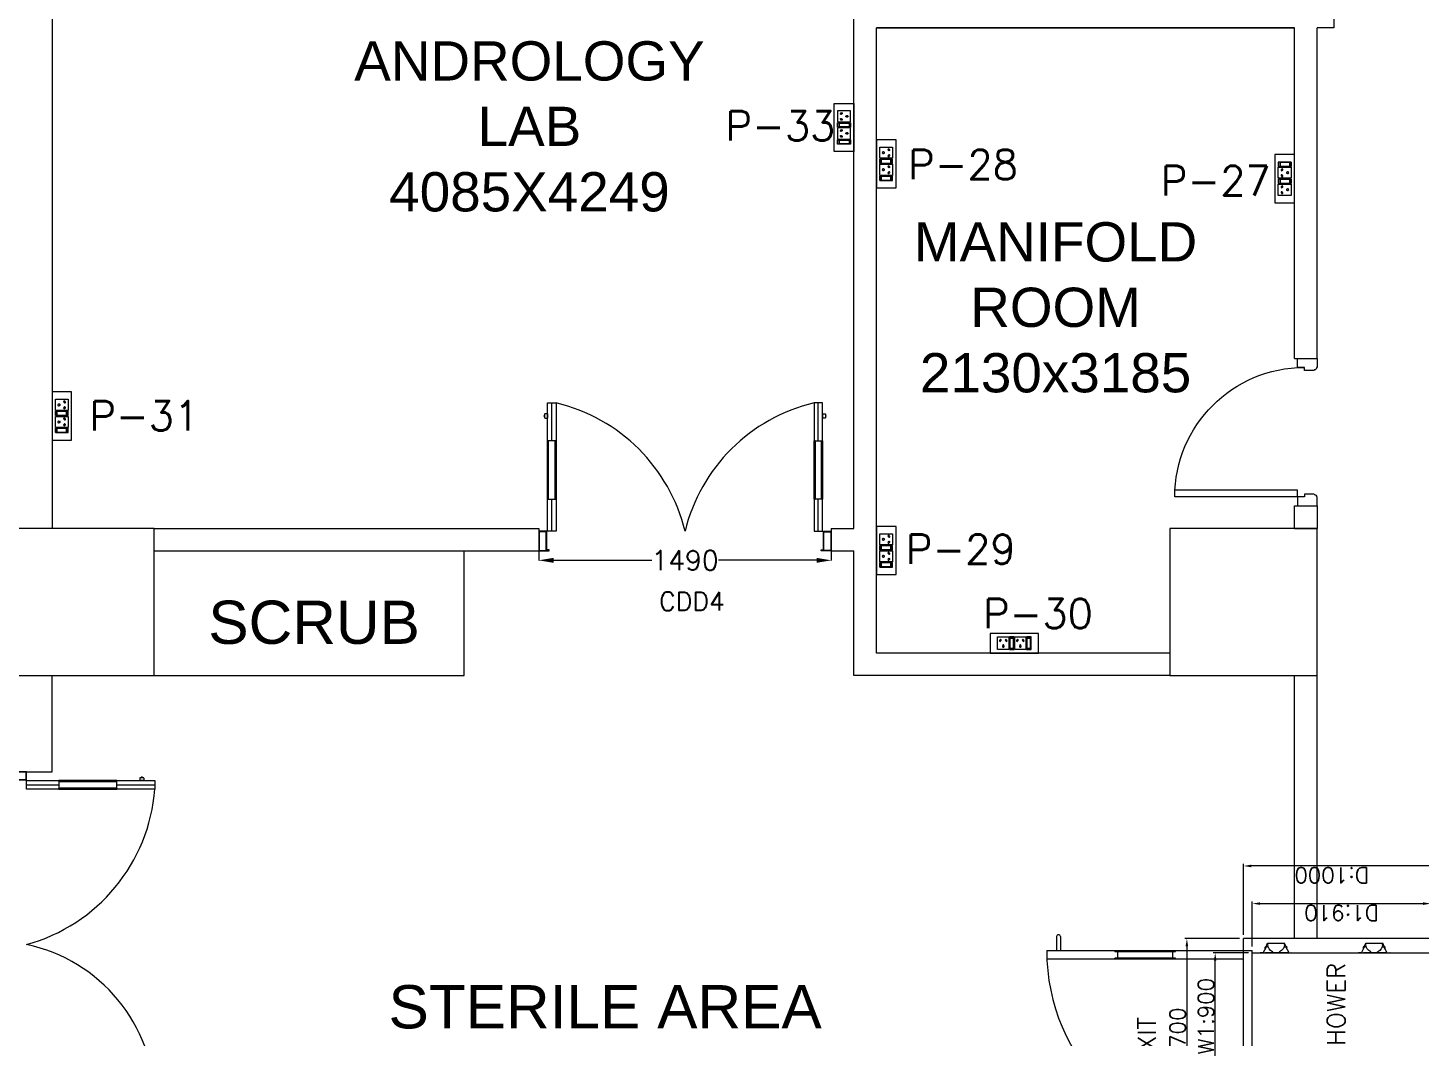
# Model space of a CAD drawing. Extents: x 3552052 to 4102982, y -707811 to -630695.
# Drawn here: x 3667585 to 3674678, y -647246 to -642104 of the extents above; entities that cross this region are included whole.
import ezdxf

# ---------------------------------------------------------------- set-up
doc = ezdxf.new("R2010")
doc.units = 0
doc.header["$LTSCALE"] = 6
doc.header["$MEASUREMENT"] = 0
doc.linetypes.add('CONTINU', pattern=[0])
doc.layers.get('0').update_dxf_attribs({"linetype": 'CONTINUOUS', "lineweight": 0})
doc.layers.get('Defpoints').update_dxf_attribs({"linetype": 'CONTINUOUS', "lineweight": 0})
for name, color, linetype, lineweight in [('1200 Door', 144, 'CONTINUOUS', 0), ('AIR SHOWER', 7, 'CONTINUOUS', 0), ('COL', 5, 'CONTINUOUS', 0), ('DIM', 7, 'CONTINUOUS', 0), ('DOOR', 44, 'CONTINUOUS', 0), ('Double Leaf Door', 4, 'CONTINUOUS', 0), ('ELE-2NOS OF 6-16 RAW POWER SOCKET', 1, 'CONTINUOUS', 0), ('ELE-SOCKET TEXT', 7, 'CONTINUOUS', 25), ('furniture', 33, 'CONTINUOUS', 0), ('WALL', 8, 'CONTINUOUS', 0)]:
    doc.layers.add(name, color=color, linetype=linetype, lineweight=lineweight)
doc.styles.add('ARIAL', font='arial.ttf')
doc.styles.add('ROMANS', font='romans.shx')
doc.styles.get("Standard").update_dxf_attribs({"font": 'SIMPLEX'})
doc.dimstyles.new('AEPL1', dxfattribs={"dimtxt": 100, "dimasz": 75, "dimexe": 1.25, "dimexo": 50, "dimtad": 0, "dimdec": 0, "dimtxsty": 'ROMANS', "dimcen": 2.5, "dimclrd": 7, "dimclre": 7, "dimadec": 0, "dimazin": 0, "dimtfac": 1, "dimtdec": 0, "dimtmove": 0, "dimatfit": 3, "dimfxl": 1, "dimlwd": 0, "dimlwe": 0, "dimarcsym": 0})
doc.dimstyles.new('BIGDFD', dxfattribs={"dimtxt": 8, "dimasz": 4, "dimexe": 1, "dimexo": 2, "dimtad": 1, "dimlfac": 10, "dimtxsty": 'Standard', "dimcen": 2.5, "dimclrd": 5, "dimclre": 3, "dimclrt": 1, "dimadec": 0, "dimazin": 0, "dimtfac": 1, "dimtmove": 0, "dimatfit": 3, "dimfxl": 1, "dimarcsym": 0})
doc.dimstyles.new('BIGDFD$0', dxfattribs={"dimtxt": 8, "dimasz": 4, "dimexe": 1, "dimexo": 2, "dimtad": 1, "dimlfac": 10, "dimtxsty": 'Standard', "dimcen": 2.5, "dimclrd": 5, "dimclre": 3, "dimclrt": 1, "dimadec": 0, "dimazin": 0, "dimtfac": 1, "dimtmove": 0, "dimatfit": 3, "dimfxl": 1, "dimarcsym": 0})

# ---------------------------------------------------------------- blocks, each defined once
blk = doc.blocks.new('750')
at = {"layer": 'DOOR'}
for p, q in [((-50, 705), (-47.5, 705)), ((-35, 690), (-35, 692.5)), ((50, 45), (50, 80)), ((50, 80), (675, 80)), ((675, 45), (675, 80)), ((-50, 45), (-47.5, 45)), ((-35, 60), (-35, 57.5)), ((50, 45), (675, 45))]:
    blk.add_line(p, q, dxfattribs=at)
for points in [[(15, 690), (15, 705), (50, 705), (50, 750), (-50, 750), (-50, 705)], [(-35, 690), (15, 690)], [(15, 60), (15, 45), (50, 45), (50, 0), (-50, 0), (-50, 45)], [(-35, 60), (15, 60)]]:
    blk.add_lwpolyline(points, dxfattribs=at)
for centre, start, end in [((-35, 705), 180, 270), ((-35, 45), 90, 180)]:
    blk.add_arc(centre, 12.5, start, end, dxfattribs=at)
at = {"layer": 'DOOR', "color": 145}
blk.add_arc((15, 45), 660, 0, 90, dxfattribs=at)
blk = doc.blocks.new('*D671')
at = {"layer": 'Defpoints', "color": 0, "linetype": 'ByBlock', "transparency": 16777216}
for p in [(3670187.6, -644711.9), (3671677.6, -644711.9), (3671677.6, -644816.7)]:
    blk.add_point(p, dxfattribs=at)
at = {"layer": 'DIM', "color": 7, "linetype": 'ByBlock', "lineweight": 0, "transparency": 16777216}
for p, q in [((3670187.6, -644761.9), (3670187.6, -644818)), ((3671677.6, -644761.9), (3671677.6, -644818)), ((3670262.6, -644816.7), (3670762.9, -644816.7)), ((3671602.6, -644816.7), (3671102.3, -644816.7))]:
    blk.add_line(p, q, dxfattribs=at)
at = {"layer": 'DIM', "color": 7, "linetype": 'ByBlock', "transparency": 16777216}
for points in [[(3670262.6, -644804.2), (3670262.6, -644829.2), (3670187.6, -644816.7)], [(3671602.6, -644804.2), (3671602.6, -644829.2), (3671677.6, -644816.7)]]:
    blk.add_solid(points, dxfattribs=at)
at = {"layer": 'DIM', "color": 0, "linetype": 'ByBlock', "transparency": 16777216, "insert": (3670932.6, -644816.7), "char_height": 100, "attachment_point": 5, "style": 'ROMANS'}
blk.add_mtext('1490', dxfattribs=at)
blk = doc.blocks.new('1500x2100x100 DD')
at = {"layer": 'Double Leaf Door'}
for points in [[(49.2, 263.9), (54.1, 263.9), (54.1, 560.4), (49.2, 560.4)], [(92.8, 560.4), (87.8, 560.4), (87.8, 263.9), (92.8, 263.9)], [(1407.2, 560.4), (1412.2, 560.4), (1412.2, 263.9), (1407.2, 263.9)], [(1450.8, 263.9), (1445.9, 263.9), (1445.9, 560.4), (1450.8, 560.4)]]:
    blk.add_hatch(color=6, dxfattribs=at).paths.add_polyline_path(points)
at = {"layer": 'Double Leaf Door', "color": 8}
for p, q in [((49.2, 100), (49.2, 754.2)), ((49.2, 754.2), (92.8, 754.2)), ((71, 560.4), (71, 754.2)), ((92.8, 754.2), (92.8, 100)), ((1450.8, 754.2), (1407.2, 754.2)), ((1407.2, 754.2), (1407.2, 100)), ((1429, 560.4), (1429, 754.2)), ((1450.8, 100), (1450.8, 754.2)), ((34.8, 696.7), (34.8, 678.8)), ((49.2, 698.7), (36.7, 698.7)), ((36.7, 676.8), (49.2, 676.8)), ((49.2, 698.7), (49.2, 676.8)), ((1450.8, 698.7), (1463.3, 698.7)), ((1450.8, 698.7), (1450.8, 676.8)), ((1463.3, 676.8), (1450.8, 676.8)), ((1465.2, 696.7), (1465.2, 678.8)), ((71, 100), (71, 263.9)), ((1429, 100), (1429, 263.9)), ((5, 100), (5, 0)), ((45.2, 100), (5, 100)), ((7, 98), (7, 2)), ((43.2, 98), (7, 98)), ((43.2, 3), (43.2, 98)), ((45.2, 5), (45.2, 100)), ((92.8, 100), (49.2, 100)), ((1407.2, 100), (1450.8, 100)), ((1454.8, 5), (1454.8, 100)), ((1454.8, 100), (1495, 100)), ((1456.8, 3), (1456.8, 98)), ((1456.8, 98), (1493, 98)), ((1493, 98), (1493, 2)), ((1495, 100), (1495, 0)), ((5, 0), (45.2, 0)), ((7, 2), (45.2, 2)), ((55.1, 3), (43.2, 3)), ((57.1, 5), (45.2, 5)), ((45.2, 2), (55.1, 2)), ((45.2, 0), (57.1, 0)), ((55.1, 2), (55.1, 3)), ((57.1, 0), (57.1, 5)), ((1442.9, 0), (1442.9, 5)), ((1442.9, 5), (1454.8, 5)), ((1454.8, 0), (1442.9, 0)), ((1444.9, 2), (1444.9, 3)), ((1444.9, 3), (1456.8, 3)), ((1454.8, 2), (1444.9, 2)), ((1493, 2), (1454.8, 2)), ((1495, 0), (1454.8, 0))]:
    blk.add_line(p, q, dxfattribs=at)
at = {"layer": 'Double Leaf Door', "color": 6}
for p, q in [((92.8, 560.4), (49.2, 560.4)), ((49.2, 560.4), (49.2, 263.9)), ((54.1, 263.9), (54.1, 560.4)), ((87.8, 263.9), (87.8, 560.4)), ((92.8, 263.9), (92.8, 560.4)), ((1407.2, 263.9), (1407.2, 560.4)), ((1407.2, 560.4), (1450.8, 560.4)), ((1412.2, 263.9), (1412.2, 560.4)), ((1445.9, 263.9), (1445.9, 560.4)), ((1450.8, 560.4), (1450.8, 263.9)), ((49.2, 263.9), (92.8, 263.9)), ((1450.8, 263.9), (1407.2, 263.9))]:
    blk.add_line(p, q, dxfattribs=at)
at = {"layer": 'Double Leaf Door', "color": 6, "ltscale": 100}
for p, q in [((87.8, 560.4), (87.8, 263.9)), ((1412.2, 560.4), (1412.2, 263.9))]:
    blk.add_line(p, q, dxfattribs=at)
at = {"layer": 'Double Leaf Door', "color": 6}
for points in [[(49.2, 560.4), (49.2, 263.9), (54.1, 263.9), (54.1, 560.4), (49.2, 560.4)], [(92.8, 560.4), (92.8, 263.9), (87.8, 263.9), (87.8, 560.4), (92.8, 560.4)], [(1407.2, 560.4), (1407.2, 263.9), (1412.2, 263.9), (1412.2, 560.4), (1407.2, 560.4)], [(1450.8, 560.4), (1450.8, 263.9), (1445.9, 263.9), (1445.9, 560.4), (1450.8, 560.4)]]:
    blk.add_lwpolyline(points, dxfattribs=at)
at = {"layer": 'Double Leaf Door', "ltscale": 5000}
for points in [[(49.2, 560.4), (49.2, 263.9), (54.1, 263.9), (54.1, 560.4), (49.2, 560.4)], [(1450.8, 560.4), (1450.8, 263.9), (1445.9, 263.9), (1445.9, 560.4), (1450.8, 560.4)]]:
    blk.add_lwpolyline(points, dxfattribs=at)
at = {"layer": 'Double Leaf Door', "color": 8}
for centre, radius, start, end in [((-111.3, -108), 886, 13.57447, 76.68363), ((1611.3, -108), 886, 103.31637, 166.42553), ((34.8, 687.7), 3.72, 90, 270), ((36.7, 696.7), 1.98, 90, 180), ((36.7, 678.8), 1.98, 180, 270), ((1463.3, 696.7), 1.98, 0, 90), ((1463.3, 678.8), 1.98, 270, 0), ((1465.2, 687.7), 3.72, 270, 90)]:
    blk.add_arc(centre, radius, start, end, dxfattribs=at)
blk = doc.blocks.new('1800x100')
at = {"layer": 'Double Leaf Door'}
for points in [[(101627.9, -31394.5), (101632.8, -31394.5), (101632.8, -31098), (101627.9, -31098)], [(101671.5, -31098), (101666.6, -31098), (101666.6, -31394.5), (101671.5, -31394.5)], [(103255.9, -31098), (103260.9, -31098), (103260.9, -31394.5), (103255.9, -31394.5)], [(103299.6, -31394.5), (103294.6, -31394.5), (103294.6, -31098), (103299.6, -31098)]]:
    blk.add_hatch(color=6, dxfattribs=at).paths.add_polyline_path(points)
at = {"layer": 'Double Leaf Door', "color": 8}
for p, q in [((101627.9, -31558.5), (101627.9, -30904.2)), ((101627.9, -30904.2), (101671.5, -30904.2)), ((101649.7, -31098), (101649.7, -30904.2)), ((101671.5, -30904.2), (101671.5, -31558.5)), ((103299.6, -30904.2), (103255.9, -30904.2)), ((103255.9, -30904.2), (103255.9, -31558.5)), ((103277.8, -31098), (103277.8, -30904.2)), ((103299.6, -31558.5), (103299.6, -30904.2)), ((101613.5, -30961.8), (101613.5, -30979.7)), ((101627.9, -30959.8), (101615.5, -30959.8)), ((101615.5, -30981.7), (101627.9, -30981.7)), ((101627.9, -30959.8), (101627.9, -30981.7)), ((103299.6, -30959.8), (103312, -30959.8)), ((103299.6, -30959.8), (103299.6, -30981.7)), ((103312, -30981.7), (103299.6, -30981.7)), ((103314, -30961.8), (103314, -30979.7)), ((101649.7, -31558.5), (101649.7, -31394.5)), ((103277.8, -31558.5), (103277.8, -31394.5)), ((101583.7, -31558.5), (101583.7, -31658.5)), ((101623.9, -31558.5), (101583.7, -31558.5)), ((101585.7, -31560.5), (101585.7, -31656.5)), ((101621.9, -31560.5), (101585.7, -31560.5)), ((101621.9, -31655.5), (101621.9, -31560.5)), ((101623.9, -31653.5), (101623.9, -31558.5)), ((101671.5, -31558.5), (101627.9, -31558.5)), ((103255.9, -31558.5), (103299.6, -31558.5)), ((103303.6, -31653.5), (103303.6, -31558.5)), ((103303.6, -31558.5), (103343.7, -31558.5)), ((103305.5, -31655.5), (103305.5, -31560.5)), ((103305.5, -31560.5), (103341.8, -31560.5)), ((103341.8, -31560.5), (103341.8, -31656.5)), ((103343.7, -31558.5), (103343.7, -31658.5)), ((101583.7, -31658.5), (101623.9, -31658.5)), ((101585.7, -31656.5), (101623.9, -31656.5)), ((101633.8, -31655.5), (101621.9, -31655.5)), ((101635.8, -31653.5), (101623.9, -31653.5)), ((101623.9, -31656.5), (101633.8, -31656.5)), ((101623.9, -31658.5), (101635.8, -31658.5)), ((101633.8, -31656.5), (101633.8, -31655.5)), ((101635.8, -31658.5), (101635.8, -31653.5)), ((103291.6, -31658.5), (103291.6, -31653.5)), ((103291.6, -31653.5), (103303.6, -31653.5)), ((103303.6, -31658.5), (103291.6, -31658.5)), ((103293.6, -31656.5), (103293.6, -31655.5)), ((103293.6, -31655.5), (103305.5, -31655.5)), ((103303.6, -31656.5), (103293.6, -31656.5)), ((103341.8, -31656.5), (103303.6, -31656.5)), ((103343.7, -31658.5), (103303.6, -31658.5))]:
    blk.add_line(p, q, dxfattribs=at)
at = {"layer": 'Double Leaf Door', "color": 6}
for p, q in [((101671.5, -31098), (101627.9, -31098)), ((101627.9, -31098), (101627.9, -31394.5)), ((101632.8, -31394.5), (101632.8, -31098)), ((101666.6, -31394.5), (101666.6, -31098)), ((101671.5, -31394.5), (101671.5, -31098)), ((103255.9, -31394.5), (103255.9, -31098)), ((103255.9, -31098), (103299.6, -31098)), ((103260.9, -31394.5), (103260.9, -31098)), ((103294.6, -31394.5), (103294.6, -31098)), ((103299.6, -31098), (103299.6, -31394.5)), ((101627.9, -31394.5), (101671.5, -31394.5)), ((103299.6, -31394.5), (103255.9, -31394.5))]:
    blk.add_line(p, q, dxfattribs=at)
at = {"layer": 'Double Leaf Door', "color": 6, "ltscale": 100}
for p, q in [((101666.6, -31098), (101666.6, -31394.5)), ((103260.9, -31098), (103260.9, -31394.5))]:
    blk.add_line(p, q, dxfattribs=at)
at = {"layer": 'Double Leaf Door', "color": 6}
for points in [[(101627.9, -31098), (101627.9, -31394.5), (101632.8, -31394.5), (101632.8, -31098), (101627.9, -31098)], [(101671.5, -31098), (101671.5, -31394.5), (101666.6, -31394.5), (101666.6, -31098), (101671.5, -31098)], [(103255.9, -31098), (103255.9, -31394.5), (103260.9, -31394.5), (103260.9, -31098), (103255.9, -31098)], [(103299.6, -31098), (103299.6, -31394.5), (103294.6, -31394.5), (103294.6, -31098), (103299.6, -31098)]]:
    blk.add_lwpolyline(points, dxfattribs=at)
at = {"layer": 'Double Leaf Door', "ltscale": 5000}
for points in [[(101627.9, -31098), (101627.9, -31394.5), (101632.8, -31394.5), (101632.8, -31098), (101627.9, -31098)], [(103299.6, -31098), (103299.6, -31394.5), (103294.6, -31394.5), (103294.6, -31098), (103299.6, -31098)]]:
    blk.add_lwpolyline(points, dxfattribs=at)
at = {"layer": 'Double Leaf Door', "color": 8}
for centre, radius, start, end in [((101601.6, -31795.7), 894.2, 15.3848, 85.51147), ((103268.8, -31726.5), 822.4, 90.89566, 168.20807), ((101613.5, -30970.7), 3.72, 90, 270), ((101615.5, -30961.8), 1.98, 90, 180), ((101615.5, -30979.7), 1.98, 180, 270), ((103312, -30961.8), 1.98, 0, 90), ((103312, -30979.7), 1.98, 270, 0), ((103314, -30970.7), 3.72, 270, 90)]:
    blk.add_arc(centre, radius, start, end, dxfattribs=at)
blk = doc.blocks.new('*D19')
at = {"color": 3, "lineweight": -2, "transparency": 16777216}
for p, q in [((72.76, 197.74), (72.76, 215.65)), ((162.76, 197.74), (162.76, 215.65))]:
    blk.add_line(p, q, dxfattribs=at)
at = {"color": 5, "lineweight": -2, "transparency": 16777216}
blk.add_line((76.76, 214.65), (158.76, 214.65), dxfattribs=at)
at = {"color": 5, "transparency": 16777216}
for points in [[(76.76, 215.31), (76.76, 213.98), (72.76, 214.65)], [(158.76, 213.98), (158.76, 215.31), (162.76, 214.65)]]:
    blk.add_solid(points, dxfattribs=at)
at = {"layer": 'Defpoints', "color": 0, "transparency": 16777216}
for p in [(162.76, 214.65), (72.76, 195.74), (162.76, 195.74)]:
    blk.add_point(p, dxfattribs=at)
at = {"color": 1, "transparency": 16777216, "insert": (130.44, 219.36), "char_height": 8, "attachment_point": 5}
blk.add_mtext('W1:900', dxfattribs=at)
blk = doc.blocks.new('*D20')
at = {"color": 3, "lineweight": -2, "transparency": 16777216}
for p, q in [((0, 202.24), (0, 230.07)), ((170, 202.24), (170, 230.07))]:
    blk.add_line(p, q, dxfattribs=at)
at = {"color": 5, "lineweight": -2, "transparency": 16777216}
blk.add_line((166, 229.07), (4, 229.07), dxfattribs=at)
at = {"color": 5, "transparency": 16777216}
for points in [[(4, 229.74), (4, 228.4), (0, 229.07)], [(166, 228.4), (166, 229.74), (170, 229.07)]]:
    blk.add_solid(points, dxfattribs=at)
at = {"layer": 'Defpoints', "color": 0, "transparency": 16777216}
for p in [(0, 229.07), (0, 200.24), (170, 200.24)]:
    blk.add_point(p, dxfattribs=at)
at = {"color": 1, "transparency": 16777216, "insert": (115.34, 233.78), "char_height": 8, "attachment_point": 5}
blk.add_mtext('W:1700', dxfattribs=at)
blk = doc.blocks.new('nolllw new')
for p, q in [((-138.6, 13.9), (-138.1, 15.3)), ((-124.2, 15.9), (-137.1, 15.9)), ((-123.3, 15.4), (-107, -15.4)), ((-112.6, 13.9), (-2.6, 13.9)), ((8.1, 15.4), (-8.1, -15.4)), ((9, 15.9), (22, 15.9)), ((23.4, 13.9), (22.7, 15.9)), ((23.4, 13.9), (22.9, 15.3)), ((-100.3, -15.9), (-106.1, -15.9)), ((-14.9, -15.9), (-9, -15.9))]:
    blk.add_line(p, q)
at = {"color": 19}
for p, q in [((-124.2, 15.9), (-57.6, 15.9)), ((9, 15.9), (-57.6, 15.9)), ((-100.1, -34.1), (-15, -34.1))]:
    blk.add_line(p, q, dxfattribs=at)
at = {"color": 1}
for p, q in [((-74.6, 14.6), (-74.6, 10.7)), ((-40.6, 14.6), (-40.6, 10.7)), ((-100, -26.8), (-100, -34.1)), ((-15.1, -26.8), (-15.1, -34.1))]:
    blk.add_line(p, q, dxfattribs=at)
at = {"color": 3}
for p, q in [((-112.9, -4.5), (-112.9, -13.1)), ((-109.6, -16.1), (-109.9, -16.1)), ((-108.7, -16.7), (-100.8, -33.8)), ((-100.3, -34.1), (-100.1, -34.1)), ((-14.8, -34.1), (-15, -34.1)), ((-6.5, -16.7), (-14.4, -33.8)), ((-5.6, -16.1), (-5.3, -16.1)), ((-2.3, -4.5), (-2.3, -13.1))]:
    blk.add_line(p, q, dxfattribs=at)
for centre, radius, start, end in [((-137.1, 14.9), 1, 90, 159.38096), ((-124.2, 14.9), 1, 27.85965, 90), ((9, 14.9), 1, 90, 152.14035), ((22, 14.9), 1, 20.61904, 90), ((-106.1, -14.9), 1, 207.85965, 270), ((-100.3, -14.9), 1, 270, 343.32611), ((-60.8, -26.8), 40.2, 161.52124, 163.32611), ((-54.4, -26.8), 40.2, 16.67389, 18.47876), ((-14.9, -14.9), 1, 196.67389, 270), ((-9, -14.9), 1, 270, 332.14035)]:
    blk.add_arc(centre, radius, start, end)
at = {"color": 1}
for centre, radius, start, end in [((-60.8, -26.8), 39.2, 111.58911, 180), ((-75.6, 10.7), 1, 291.58911, 0), ((-74.2, 14.5), 0.396, 106.69839, 167.52754), ((-41, 14.5), 0.396, 12.47246, 73.30161), ((-39.6, 10.7), 1, 180, 248.41089), ((-54.4, -26.8), 39.2, 0, 68.41089)]:
    blk.add_arc(centre, radius, start, end, dxfattribs=at)
at = {"color": 3}
for centre, radius, start, end in [((-109.9, -13.1), 3, 180, 270), ((-109.6, -17.1), 1, 24.7129, 90), ((-100.3, -33.6), 0.5, 204.7129, 270), ((-14.8, -33.6), 0.5, 270, 335.2871), ((-5.6, -17.1), 1, 90, 155.2871), ((-5.3, -13.1), 3, 270, 0)]:
    blk.add_arc(centre, radius, start, end, dxfattribs=at)
blk = doc.blocks.new('*D22')
at = {"layer": 'AIR SHOWER', "color": 3, "lineweight": -2, "transparency": 16777216}
for p, q in [((172, 200.24), (208.02, 200.24)), ((172, 100.24), (208.02, 100.24))]:
    blk.add_line(p, q, dxfattribs=at)
at = {"layer": 'AIR SHOWER', "color": 5, "lineweight": -2, "transparency": 16777216}
blk.add_line((207.02, 104.24), (207.02, 196.24), dxfattribs=at)
at = {"layer": 'AIR SHOWER', "color": 5, "transparency": 16777216}
for points in [[(207.68, 196.24), (206.35, 196.24), (207.02, 200.24)], [(206.35, 104.24), (207.68, 104.24), (207.02, 100.24)]]:
    blk.add_solid(points, dxfattribs=at)
at = {"layer": 'Defpoints', "color": 0, "transparency": 16777216}
for p in [(170, 200.24), (207.02, 200.24), (170, 100.24)]:
    blk.add_point(p, dxfattribs=at)
at = {"layer": 'AIR SHOWER', "color": 1, "transparency": 16777216, "insert": (202.31, 155.27), "char_height": 8, "attachment_point": 5, "rotation": 90}
blk.add_mtext('D:1000', dxfattribs=at)
blk = doc.blocks.new('*D23')
at = {"layer": 'AIR SHOWER', "color": 3, "lineweight": -2, "transparency": 16777216}
for p, q in [((166, 195.74), (188.83, 195.74)), ((166, 104.74), (188.83, 104.74))]:
    blk.add_line(p, q, dxfattribs=at)
at = {"layer": 'AIR SHOWER', "color": 5, "lineweight": -2, "transparency": 16777216}
blk.add_line((187.83, 191.74), (187.83, 108.74), dxfattribs=at)
at = {"layer": 'AIR SHOWER', "color": 5, "transparency": 16777216}
for points in [[(188.5, 191.74), (187.17, 191.74), (187.83, 195.74)], [(187.17, 108.74), (188.5, 108.74), (187.83, 104.74)]]:
    blk.add_solid(points, dxfattribs=at)
at = {"layer": 'Defpoints', "color": 0, "transparency": 16777216}
for p in [(164, 195.74), (164, 104.74), (187.83, 104.74)]:
    blk.add_point(p, dxfattribs=at)
at = {"layer": 'AIR SHOWER', "color": 1, "transparency": 16777216, "insert": (183.12, 150.24), "char_height": 8, "attachment_point": 5, "rotation": 90}
blk.add_mtext('D1:910', dxfattribs=at)
blk = doc.blocks.new('RTUH 6U')
at = {"layer": 'ELE-2NOS OF 6-16 RAW POWER SOCKET', "color": 30, "lineweight": 0, "ltscale": 300}
for p, q in [((-312, -26), (-227, -26)), ((-312, -124), (-312, -26)), ((-227, -26), (-227, -124)), ((-187, -26), (-221, -26)), ((-221, -26), (-221, -124)), ((-190, -37), (-218, -37)), ((-218, -37), (-218, -113)), ((-190, -40), (-218, -40)), ((-190, -113), (-190, -37)), ((-187, -124), (-187, -26)), ((-187, -124), (-187, -26)), ((-181, -124), (-181, -26)), ((-181, -26), (-96, -26)), ((-96, -26), (-96, -124)), ((-57, -26), (-91, -26)), ((-91, -26), (-91, -124)), ((-60, -37), (-88, -37)), ((-88, -37), (-88, -113)), ((-60, -40), (-88, -40)), ((-60, -113), (-60, -37)), ((-57, -124), (-57, -26)), ((-57, -124), (-57, -26)), ((-227, -124), (-312, -124)), ((-187, -124), (-221, -124)), ((-221, -124), (-187, -124)), ((-218, -113), (-190, -113)), ((-96, -124), (-181, -124)), ((-57, -124), (-91, -124)), ((-91, -124), (-57, -124)), ((-88, -113), (-60, -113))]:
    blk.add_line(p, q, dxfattribs=at)
blk.add_lwpolyline([(0, 0), (-368, 0), (-368, -150), (0, -150)], close=True, dxfattribs=at)
for centre, radius, start, end in [((-293, -56), 5.7, 87.49, 354.7311), ((-289, -52), 4.6, 284.9049, 157.3162), ((-269, -99), 6.62, 127.1584, 52.8416), ((-269, -92), 4.22, 341.4031, 198.5969), ((-249, -52), 4.6, 22.6838, 255.0951), ((-245, -56), 5.7, 185.2689, 92.51), ((-163, -56), 5.7, 87.49, 354.7311), ((-159, -52), 4.6, 284.9049, 157.3162), ((-139, -99), 6.62, 127.1584, 52.8416), ((-139, -92), 4.22, 341.4031, 198.5969), ((-119, -52), 4.6, 22.6838, 255.0951), ((-115, -56), 5.7, 185.2689, 92.51)]:
    blk.add_arc(centre, radius, start, end, dxfattribs=at)
blk = doc.blocks.new('AIR SHOWER')
at = {"layer": 'AIR SHOWER'}
h = blk.add_hatch(dxfattribs=at)
h.set_pattern_fill('ANSI37', color=256, scale=0.24, angle=180, style=0)
h.set_pattern_definition([(45, (-36516.70436, 5170.6153), (-0.538815367, 0.538815367), []), (135, (-36516.70436, 5170.6153), (-0.538815367, -0.538815367), [])])
h.paths.add_polyline_path([(63.7649, 110.1138), (54.9235, 110.1138), (54.9235, 189.8012), (63.7649, 189.8012)])
h = blk.add_hatch(dxfattribs=at)
h.set_pattern_fill('ANSI37', color=256, scale=0.24, angle=180, style=0)
h.set_pattern_definition([(45, (-52704.6564, 3586.6221), (-0.538815367, 0.538815367), []), (135, (-52704.6564, 3586.6221), (-0.538815367, -0.538815367), [])])
h.paths.add_polyline_path([(54.9235, 189.5272), (63.7649, 189.5272), (63.7649, 182.3028), (54.9235, 182.3028)])
for p, q in [((159.5, 200.2351), (159.5, 300.4701)), ((164, 300.4701), (159.5, 300.4701)), ((164, 300.4701), (164, 200.2351)), ((171.05, 295.4201), (164, 295.4201)), ((171.05, 293.5201), (164, 293.5201)), ((159.5, 265.8021), (160.1, 265.8021)), ((160.1, 234.8021), (160.1, 265.8021)), ((160.1, 264.3021), (163.4, 264.3021)), ((163.4, 265.8021), (163.4, 234.8021)), ((163.4, 265.8021), (164, 265.8021)), ((159.5, 234.8021), (160.1, 234.8021)), ((160.1, 236.3021), (163.4, 236.3021)), ((163.4, 234.8021), (164, 234.8021)), ((0, 100.2351), (0, 200.2351)), ((0, 200.2351), (170, 200.2351)), ((63.7649, 200.2351), (63.7649, 195.7351)), ((63.7649, 100.2351), (63.7649, 200.2351)), ((164, 200.2351), (164, 195.7351)), ((170, 100.2351), (170, 200.2351)), ((170, 100.2351), (170, 200.2351)), ((63.7649, 195.7351), (164, 195.7351)), ((72.7649, 195.7351), (164, 195.7351)), ((72.7649, 195.7351), (72.7649, 104.7351)), ((162.7649, 195.7351), (162.7649, 104.7351)), ((162.7649, 195.7351), (162.7649, 104.7351)), ((54.9235, 165.7555), (36.841, 131.8309)), ((54.9235, 131.8309), (36.841, 165.7555)), ((0, 100.2351), (170, 100.2351)), ((63.7649, 104.7351), (164, 104.7351)), ((63.7649, 104.7351), (63.7649, 100.2351)), ((159.5, 100.2351), (159.5, 0)), ((164, 100.2351), (164, 104.7351)), ((164, 0), (164, 100.2351)), ((159.5, 65.6681), (160.1, 65.6681)), ((160.1, 65.6681), (160.1, 34.6681)), ((160.1, 64.1681), (163.4, 64.1681)), ((163.4, 34.6681), (163.4, 65.6681)), ((163.4, 65.6681), (164, 65.6681)), ((160.1, 36.1681), (163.4, 36.1681)), ((159.5, 34.6681), (160.1, 34.6681)), ((163.4, 34.6681), (164, 34.6681)), ((164, 0), (159.5, 0)), ((171.05, 6.95), (164, 6.95)), ((171.05, 5.05), (164, 5.05))]:
    blk.add_line(p, q, dxfattribs=at)
for points in [[(86.4277, 195.7351), (72.7649, 195.7351), (72.7649, 191.2865), (86.4277, 191.2865)], [(74.6432, 195.334), (85.2425, 195.334), (85.2425, 195.7351), (74.6432, 195.7351)], [(63.7649, 190.0987), (54.9235, 190.0987), (54.9235, 110.1138), (63.7649, 110.1138)], [(54.9235, 165.7555), (36.841, 165.7555), (36.841, 131.8309), (54.9235, 131.8309)], [(36.841, 162.4912), (13.6037, 162.4912), (13.6037, 133.8537), (36.841, 133.8537)], [(86.4277, 104.7351), (72.7649, 104.7351), (72.7649, 109.1836), (86.4277, 109.1836)], [(22.7846, 100.2351), (32.79, 100.2351), (32.79, 100.2351), (22.7846, 100.2351)], [(22.7846, 100.2351), (34.2228, 100.2351), (34.2228, 99.8821), (22.7846, 99.8821)], [(38.3459, 100.2351), (39.8996, 100.2351), (39.8996, 99.8823), (38.3459, 99.8823)], [(74.6432, 105.1361), (85.2425, 105.1361), (85.2425, 104.7351), (74.6432, 104.7351)]]:
    blk.add_lwpolyline(points, close=True, dxfattribs=at)
at = {"layer": 'AIR SHOWER', "color": 19, "lineweight": 0}
for centre, start, end in [((164, 200.2351), 90, 180), ((164, 100.2351), 180, 270)]:
    blk.add_arc(centre, 100.2351, start, end, dxfattribs=at)
at = {"layer": 'AIR SHOWER'}
for centre in [(171.05, 294.4701), (171.05, 6)]:
    blk.add_arc(centre, 0.95, 270, 90, dxfattribs=at)
at = {"layer": 'AIR SHOWER', "xscale": -0.1, "yscale": 0.1, "zscale": 0.1}
for p, rotation in [((164.3039, 177.8504), 89.99999999999997), ((71.3723, 172.6198), 269.9999999999856), ((164.3039, 127.8504), 89.99999999999997), ((71.3723, 122.6198), 269.9999999999856)]:
    blk.add_blockref('nolllw new', p, dxfattribs=dict(at, rotation=rotation))
at = {"layer": 'AIR SHOWER'}
for s, height, p in [('EXIT', 9.14932, (105.2922, 244.8428)), ('AIR SHOWER', 9.14932, (82.7486, 148.4504)), ('BLOWER', 4.57466, (21.8029, 145.8279)), ('CONTROLS', 4.57466, (21.5589, 94.8755)), ('ENTRY', 9.14932, (107.2005, 68.4017))]:
    blk.add_text(s, height=height, dxfattribs=at).set_placement(p)
for base, p1, p2, angle, text, dimstyle, picture, middle in [((0, 229.071), (170, 200.2351), (0, 200.2351), 180, 'W:1700', 'BIGDFD', '*D20', (115.3408, 229.071)), ((162.7649, 214.648), (72.7649, 195.7351), (162.7649, 195.7351), 180, 'W1:900', 'BIGDFD', '*D19', (130.4357, 214.648)), ((207.0183, 200.2351), (170, 100.2351), (170, 200.2351), 90, 'D:<>', 'BIGDFD$0', '*D22', (207.0183, 155.2726))]:
    dim = blk.add_linear_dim(base=base, p1=p1, p2=p2, angle=angle, text=text, dimstyle=dimstyle, dxfattribs=at)
    dim.commit()
    dim.dimension.update_dxf_attribs({"geometry": picture, "text_midpoint": middle, "dimtype": 128})
dim = blk.add_linear_dim(base=(187.8331, 104.7351), p1=(164, 195.7351), p2=(164, 104.7351), angle=90, text='D1:<>', dimstyle='BIGDFD$0', dxfattribs=at)
dim.commit()
dim.dimension.update_dxf_attribs({"geometry": '*D23', "text_midpoint": (183.1235, 150.2351)})

msp = doc.modelspace()

# ---------------------------------------------------------------- linework, layer by layer
at = {"layer": 'COL', "color": 8}
for points in [[(3667477.6, -645403.9), (3668227.6, -645403.9), (3668227.6, -644653.9), (3667477.6, -644653.9)], [(3674152.6, -645403.9), (3674152.6, -644653.9), (3673402.6, -644653.9), (3673402.6, -645403.9)]]:
    msp.add_lwpolyline(points, close=True, dxfattribs=at)
at = {"layer": 'furniture', "color": 8, "linetype": 'Continuous'}
for p, q in [((3669807.6, -645403.9), (3669807.6, -644768.9)), ((3668227.6, -645403.9), (3669807.6, -645403.9))]:
    msp.add_line(p, q, dxfattribs=at)
at = {"layer": 'WALL', "color": 8, "linetype": 'ByBlock'}
for p, q in [((3667707.6, -638688.9), (3667707.6, -644653.9)), ((3667707.6, -638688.9), (3667707.6, -644653.9)), ((3671792.6, -644653.9), (3671792.6, -641988.9)), ((3674238.5, -641988.9), (3674238.5, -642103.9)), ((3674037.6, -642103.9), (3671907.6, -642103.9)), ((3671907.6, -645288.9), (3671907.6, -642103.9)), ((3674037.6, -643788.9), (3674037.6, -642103.9)), ((3674238.5, -642103.9), (3674152.6, -642103.9)), ((3674152.6, -643788.9), (3674152.6, -642103.9)), ((3674037.6, -643788.9), (3674152.6, -643788.9)), ((3674037.6, -644653.9), (3674037.6, -644538.9)), ((3674037.6, -644538.9), (3674152.6, -644538.9)), ((3674152.6, -644538.9), (3674152.6, -644653.9)), ((3674037.6, -644653.9), (3674152.6, -644653.9)), ((3671792.6, -645403.9), (3671792.6, -644768.9)), ((3673402.6, -645288.9), (3671907.6, -645288.9)), ((3667707.6, -645894.4), (3667707.6, -645404.9)), ((3673402.6, -645403.9), (3671792.6, -645403.9)), ((3674037.6, -646743.9), (3674037.6, -645403.9)), ((3674152.6, -646743.9), (3674152.6, -645403.9)), ((3674152.6, -646743.9), (3674037.6, -646743.9))]:
    msp.add_line(p, q, dxfattribs=at)
at = {"layer": 'WALL', "color": 8, "lineweight": 0}
for p, q in [((3671907.6, -642103.9), (3674037.6, -642103.9)), ((3668227.6, -644653.9), (3670187.6, -644653.9)), ((3670187.6, -644653.9), (3670187.6, -644768.9)), ((3671677.6, -644653.9), (3671792.6, -644653.9)), ((3671677.6, -644653.9), (3671677.6, -644768.9)), ((3668227.6, -644768.9), (3670187.6, -644768.9)), ((3671677.6, -644768.9), (3671792.6, -644768.9)), ((3667592.6, -645403.9), (3667822.6, -645403.9)), ((3673402.6, -645403.9), (3674152.6, -645403.9)), ((3667477.6, -645894.4), (3667707.6, -645894.4))]:
    msp.add_line(p, q, dxfattribs=at)

# ---------------------------------------------------------------- block references
at = {"layer": 'AIR SHOWER', "color": 8, "xscale": 10, "yscale": 10, "zscale": 10, "rotation": 90}
msp.add_blockref('AIR SHOWER', (3675779.9, -648443.9), dxfattribs=at)
at = {"layer": 'DOOR', "color": 8, "xscale": -1}
msp.add_blockref('750', (3674102.6, -644538.9), dxfattribs=at)
at = {"layer": 'Double Leaf Door', "color": 8}
msp.add_blockref('1500x2100x100 DD', (3670182.6, -644768.9), dxfattribs=at)
at = {"layer": 'Double Leaf Door', "color": 8, "rotation": 270}
msp.add_blockref('1800x100', (3699136.1, -544310.7), dxfattribs=at)
at = {"layer": 'ELE-2NOS OF 6-16 RAW POWER SOCKET', "color": 3, "linetype": 'ByBlock', "yscale": 0.6666669986440074, "zscale": 0.6666669986440074}
for p, xscale, rotation in [((3671692.6, -642734.5), -0.6666669986440074, 90.00000000000007), ((3672007.6, -642919.5), 0.6666669986440074, 269.9999999999999), ((3673937.6, -642749.5), 0.6666669986440074, 89.9999999999999), ((3667807.6, -644203.9), 0.6666669986440074, 269.9999999999999), ((3672007.6, -644888.9), 0.6666669986440074, 269.9999999999999)]:
    msp.add_blockref('RTUH 6U', p, dxfattribs=dict(at, xscale=xscale, rotation=rotation))
at = {"layer": 'ELE-2NOS OF 6-16 RAW POWER SOCKET', "color": 3, "linetype": 'ByBlock', "xscale": 0.6666669986440074, "yscale": 0.6666669986440074, "zscale": 0.6666669986440074}
msp.add_blockref('RTUH 6U', (3672733.2, -645188.9), dxfattribs=at)

# ---------------------------------------------------------------- texts
at = {"layer": '1200 Door', "color": 8, "linetype": 'ByBlock', "style": 'ROMANS'}
msp.add_text('CDD4', height=94.18, dxfattribs=at).set_placement((3670800.4, -645072.7, -35804.4))
at = {"layer": 'DIM', "color": 8, "char_height": 200, "width": 1980.803, "attachment_point": 5, "style": 'ARIAL'}
for s, insert in [('ANDROLOGY\\PLAB\\P4085X4249', (3670140, -642607.2)), ('MANIFOLD\\PROOM\\P2130x3185', (3672820.3, -643529))]:
    msp.add_mtext(s, dxfattribs=dict(at, insert=insert))
at = {"layer": 'ELE-SOCKET TEXT', "color": 200, "linetype": 'CONTINU', "char_height": 150, "width": 349.838, "attachment_point": 1, "style": 'ROMANS'}
for s, insert in [('{\\C256;P-33}', (3671139.2, -642528.3)), ('{\\C256;P-28}', (3672069.1, -642725.4)), ('{\\C256;P-27}', (3673357, -642807.6)), ('{\\C256;P-31}', (3667898.2, -644005.7)), ('{\\C256;P-29}', (3672057.8, -644685.1)), ('{\\C256;P-30}', (3672450.6, -645013.1))]:
    msp.add_mtext(s, dxfattribs=dict(at, insert=insert))
at = {"layer": 'furniture', "color": 8, "linetype": 'Continuous', "insert": (3669042.8, -644950), "char_height": 220.41, "width": 1257.81, "attachment_point": 5, "style": 'ARIAL'}
msp.add_mtext('\\PSCRUB', dxfattribs=at)
at = {"layer": 'WALL', "color": 8, "linetype": 'Continuous', "insert": (3670525.5, -646908.9), "char_height": 220.414, "width": 4941.395, "attachment_point": 5, "style": 'ARIAL'}
msp.add_mtext('\\PSTERILE AREA', dxfattribs=at)

# ---------------------------------------------------------------- dimensions: what is measured, and where the dimension line sits
at = {"layer": 'DIM', "color": 8, "linetype": 'ByBlock'}
dim = msp.add_linear_dim(base=(3671677.6, -644816.7), p1=(3670187.6, -644711.9), p2=(3671677.6, -644711.9), dimstyle='AEPL1', dxfattribs=at)
dim.commit()
dim.dimension.update_dxf_attribs({"geometry": '*D671', "text_midpoint": (3670932.6, -644816.7), "dimtype": 160})

doc.saveas('drawing.dxf')
